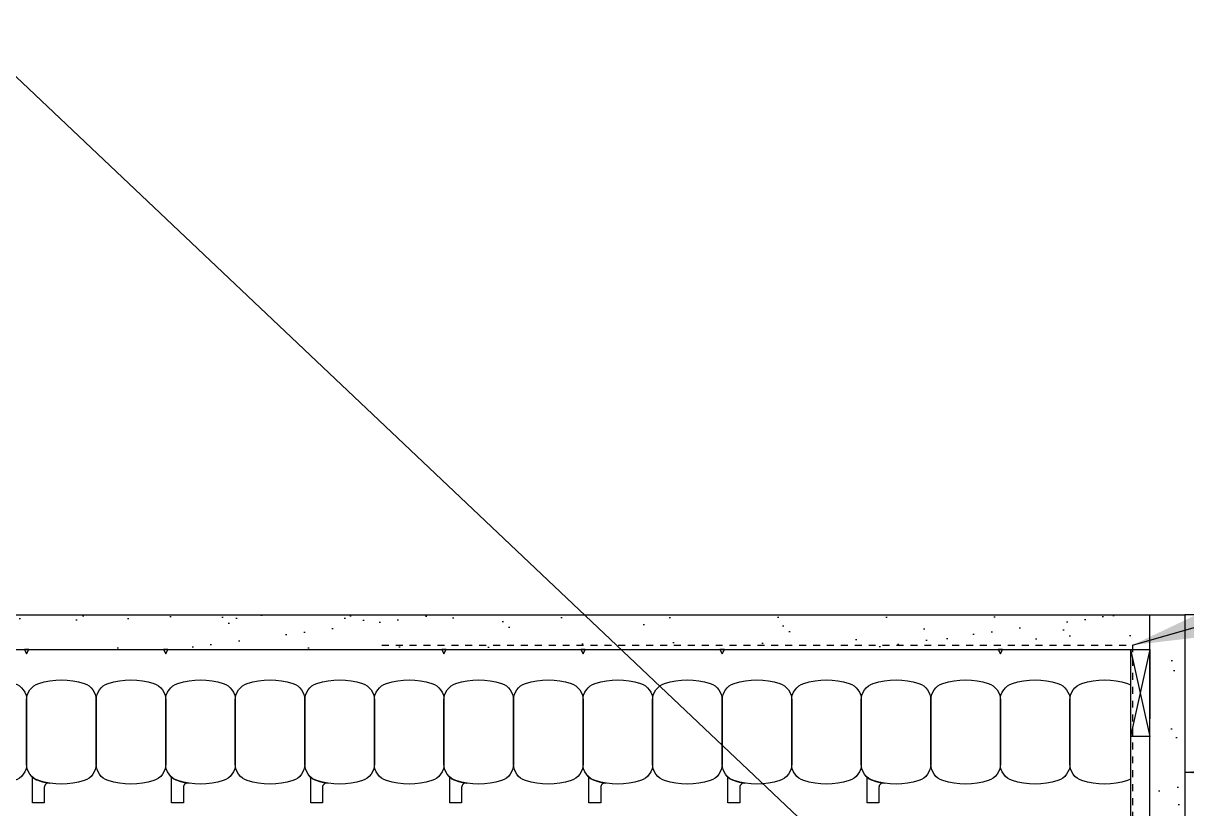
# Model space of a CAD drawing. Header units: inches. Extents: x 2880.3 to 2936.4, y 452.5 to 523.7.
# Drawn here: x 2898.82 to 2915.54, y 512.12 to 523.41 of the extents above; entities that cross this region are included whole.
import ezdxf

# ---------------------------------------------------------------- set-up
doc = ezdxf.new("R2010")
doc.units = ezdxf.units.IN
doc.header["$LTSCALE"] = 0.5
doc.header["$MEASUREMENT"] = 0
doc.linetypes.add('DASHED2', pattern=[0.375, 0.25, -0.125])
for name, color, linetype in [('HATCH', 12, 'CONTINUOUS'), ('LINE50', 5, 'CONTINUOUS'), ('LINE9', 9, 'CONTINUOUS'), ('TEXT', 4, 'CONTINUOUS')]:
    doc.layers.add(name, color=color, linetype=linetype)
doc.styles.add('DIM', font='romans.shx', dxfattribs={"width": 0.7})
doc.dimstyles.new('ext_12', dxfattribs={"dimscale": 12, "dimtxt": 0.09375, "dimasz": 0.09375, "dimexe": 0.09375, "dimexo": 0.0625, "dimgap": 0.0625, "dimtad": 1, "dimdec": 1, "dimzin": 3, "dimdsep": 46, "dimlunit": 4, "dimtxsty": 'DIM', "dimcen": 0.09, "dimdle": 0.09375, "dimclrt": 4, "dimadec": 0, "dimazin": 0, "dimtfac": 1, "dimtdec": 1, "dimtmove": 2, "dimatfit": 3, "dimfxl": 0, "dimfrac": 2, "dimtolj": 1, "dimtzin": 0, "dimarcsym": 0})

msp = doc.modelspace()

# ---------------------------------------------------------------- hatches: boundary and pattern name
at = {"layer": 'HATCH'}
h = msp.add_hatch(dxfattribs=at)
h.set_pattern_fill('AR-SAND', color=256, scale=0.5)
h.set_pattern_definition([(37.5, (7.7335, 5.34206), (-0.03149668, 0.96341188), [0, -0.76, 0, -0.85, 0, -0.8125]), (7.5, (7.7335, 5.342), (0.88488835, 1.41107303), [0, -0.41, 0, -0.685, 0, -0.2625]), (327.5, (7.1185, 5.34206), (1.55707093, 0.00282953), [0, -0.25, 0, -0.9, 0, -1.175]), (317.5, (7.1185, 5.342), (1.5030633, 0.4388378), [0, -0.125, 0, -0.59, 0, -0.675])])
h.paths.add_polyline_path([(2915.015, 514.907), (2891.255, 514.907), (2891.255, 514.407), (2914.734, 514.407), (2915.015, 514.407)])
h.paths.add_polyline_path([(2915.515, 514.907), (2915.015, 514.907), (2915.015, 510.918), (2915.015, 506.032), (2915.515, 506.032)])

# ---------------------------------------------------------------- linework, layer by layer
for p, q in [((2924.901, 514.907), (2915.515, 514.907)), ((2914.734, 514.407), (2915.015, 513.157)), ((2915.015, 514.407), (2914.734, 513.157))]:
    msp.add_line(p, q, dxfattribs=at)
at = {"layer": 'HATCH', "color": 4, "linetype": 'DASHED2', "ltscale": 0.5}
for p, q in [((2903.971, 514.47), (2914.765, 514.47)), ((2914.765, 514.47), (2914.765, 504.753))]:
    msp.add_line(p, q, dxfattribs=at)
at = {"layer": 'LINE50'}
for p, q in [((2891.255, 514.407), (2914.734, 514.407)), ((2914.734, 514.407), (2914.734, 512.032))]:
    msp.add_line(p, q, dxfattribs=at)
at = {"layer": 'LINE9'}
for p, q in [((2891.255, 514.907), (2915.515, 514.907)), ((2915.015, 506.918), (2915.015, 514.907)), ((2915.515, 514.907), (2915.515, 506.032)), ((2914.734, 514.407), (2914.734, 502.032)), ((2914.734, 514.407), (2915.015, 514.407)), ((2915.015, 514.407), (2915.015, 513.407)), ((2915.015, 513.157), (2914.734, 513.157))]:
    msp.add_line(p, q, dxfattribs=at)
for points in [[(2898.833, 514.407), (2898.864, 514.343), (2898.896, 514.407)], [(2900.833, 514.407), (2900.864, 514.343), (2900.896, 514.407)], [(2904.833, 514.407), (2904.864, 514.343), (2904.896, 514.407)], [(2906.833, 514.407), (2906.864, 514.343), (2906.896, 514.407)], [(2908.833, 514.407), (2908.864, 514.343), (2908.896, 514.407)], [(2912.833, 514.407), (2912.864, 514.343), (2912.896, 514.407)]]:
    msp.add_lwpolyline(points, close=True, dxfattribs=at)
for points in [[(2898.691, 512.521, -0.157671), (2898.037, 512.521, -0.325305), (2897.864, 512.759), (2897.864, 513.68, -0.325305), (2898.037, 513.918, -0.157671), (2898.691, 513.918, -0.325305), (2898.864, 513.68), (2898.864, 512.759, -0.325305)], [(2899.691, 512.521, -0.157671), (2899.037, 512.521, -0.325305), (2898.864, 512.759), (2898.864, 513.68, -0.325305), (2899.037, 513.918, -0.157671), (2899.691, 513.918, -0.325305), (2899.864, 513.68), (2899.864, 512.759, -0.325305)], [(2900.691, 512.521, -0.157671), (2900.037, 512.521, -0.325305), (2899.864, 512.759), (2899.864, 513.68, -0.325305), (2900.037, 513.918, -0.157671), (2900.691, 513.918, -0.325305), (2900.864, 513.68), (2900.864, 512.759, -0.325305)], [(2901.691, 512.521, -0.157671), (2901.037, 512.521, -0.325305), (2900.864, 512.759), (2900.864, 513.68, -0.325305), (2901.037, 513.918, -0.157671), (2901.691, 513.918, -0.325305), (2901.864, 513.68), (2901.864, 512.759, -0.325305)], [(2902.691, 512.521, -0.157671), (2902.037, 512.521, -0.325305), (2901.864, 512.759), (2901.864, 513.68, -0.325305), (2902.037, 513.918, -0.157671), (2902.691, 513.918, -0.325305), (2902.864, 513.68), (2902.864, 512.759, -0.325305)], [(2903.691, 512.521, -0.157671), (2903.037, 512.521, -0.325305), (2902.864, 512.759), (2902.864, 513.68, -0.325305), (2903.037, 513.918, -0.157671), (2903.691, 513.918, -0.325305), (2903.864, 513.68), (2903.864, 512.759, -0.325305)], [(2904.691, 512.521, -0.157671), (2904.037, 512.521, -0.325305), (2903.864, 512.759), (2903.864, 513.68, -0.325305), (2904.037, 513.918, -0.157671), (2904.691, 513.918, -0.325305), (2904.864, 513.68), (2904.864, 512.759, -0.325305)], [(2905.691, 512.521, -0.157671), (2905.037, 512.521, -0.325305), (2904.864, 512.759), (2904.864, 513.68, -0.325305), (2905.037, 513.918, -0.157671), (2905.691, 513.918, -0.325305), (2905.864, 513.68), (2905.864, 512.759, -0.325305)], [(2906.691, 512.521, -0.157671), (2906.037, 512.521, -0.325305), (2905.864, 512.759), (2905.864, 513.68, -0.325305), (2906.037, 513.918, -0.157671), (2906.691, 513.918, -0.325305), (2906.864, 513.68), (2906.864, 512.759, -0.325305)], [(2907.691, 512.521, -0.157671), (2907.037, 512.521, -0.325305), (2906.864, 512.759), (2906.864, 513.68, -0.325305), (2907.037, 513.918, -0.157671), (2907.691, 513.918, -0.325305), (2907.864, 513.68), (2907.864, 512.759, -0.325305)], [(2908.691, 512.521, -0.157671), (2908.037, 512.521, -0.325305), (2907.864, 512.759), (2907.864, 513.68, -0.325305), (2908.037, 513.918, -0.157671), (2908.691, 513.918, -0.325305), (2908.864, 513.68), (2908.864, 512.759, -0.325305)], [(2909.691, 512.521, -0.157671), (2909.037, 512.521, -0.325305), (2908.864, 512.759), (2908.864, 513.68, -0.325305), (2909.037, 513.918, -0.157671), (2909.691, 513.918, -0.325305), (2909.864, 513.68), (2909.864, 512.759, -0.325305)], [(2910.691, 512.521, -0.157671), (2910.037, 512.521, -0.325305), (2909.864, 512.759), (2909.864, 513.68, -0.325305), (2910.037, 513.918, -0.157671), (2910.691, 513.918, -0.325305), (2910.864, 513.68), (2910.864, 512.759, -0.325305)], [(2911.691, 512.521, -0.157671), (2911.037, 512.521, -0.325305), (2910.864, 512.759), (2910.864, 513.68, -0.325305), (2911.037, 513.918, -0.157671), (2911.691, 513.918, -0.325305), (2911.864, 513.68), (2911.864, 512.759, -0.325305)], [(2912.691, 512.521, -0.157671), (2912.037, 512.521, -0.325305), (2911.864, 512.759), (2911.864, 513.68, -0.325305), (2912.037, 513.918, -0.157671), (2912.691, 513.918, -0.325305), (2912.864, 513.68), (2912.864, 512.759, -0.325305)], [(2913.691, 512.521, -0.157671), (2913.037, 512.521, -0.325305), (2912.864, 512.759), (2912.864, 513.68, -0.325305), (2913.037, 513.918, -0.157671), (2913.691, 513.918, -0.325305), (2913.864, 513.68), (2913.864, 512.759, -0.325305)], [(2914.691, 512.521, -0.157671), (2914.037, 512.521, -0.325305), (2913.864, 512.759), (2913.864, 513.68, -0.325305), (2914.037, 513.918, -0.157671), (2914.691, 513.918), (2914.734, 513.9), (2914.734, 512.54)], [(2899.037, 512.521, 0.037267), (2899.191, 512.484, 0.463036), (2899.118, 512.422), (2899.118, 512.201), (2898.948, 512.201), (2898.948, 512.547, 0.189002), (2898.931, 512.589, 0.128407)], [(2901.037, 512.521, 0.037267), (2901.191, 512.484, 0.463036), (2901.118, 512.422), (2901.118, 512.201), (2900.948, 512.201), (2900.948, 512.547, 0.189002), (2900.931, 512.589, 0.128407)], [(2903.037, 512.521, 0.037267), (2903.191, 512.484, 0.463036), (2903.118, 512.422), (2903.118, 512.201), (2902.948, 512.201), (2902.948, 512.547, 0.189002), (2902.931, 512.589, 0.128407)], [(2905.037, 512.521, 0.037267), (2905.191, 512.484, 0.463036), (2905.118, 512.422), (2905.118, 512.201), (2904.948, 512.201), (2904.948, 512.547, 0.189002), (2904.931, 512.589, 0.128407)], [(2907.037, 512.521, 0.037267), (2907.191, 512.484, 0.463036), (2907.118, 512.422), (2907.118, 512.201), (2906.948, 512.201), (2906.948, 512.547, 0.189002), (2906.931, 512.589, 0.128407)], [(2909.037, 512.521, 0.037267), (2909.191, 512.484, 0.463036), (2909.118, 512.422), (2909.118, 512.201), (2908.948, 512.201), (2908.948, 512.547, 0.189002), (2908.931, 512.589, 0.128407)], [(2911.037, 512.521, 0.037267), (2911.191, 512.484, 0.463036), (2911.118, 512.422), (2911.118, 512.201), (2910.948, 512.201), (2910.948, 512.547, 0.189002), (2910.931, 512.589, 0.128407)]]:
    msp.add_lwpolyline(points, format="xyb", close=True, dxfattribs=at)

# ---------------------------------------------------------------- leaders
at = {"layer": 'TEXT'}
for points in [[(2912.797, 509.307), (2897.897, 523.412), (2894.347, 523.412)], [(2914.765, 514.47), (2925.994, 517.698), (2927.699, 517.698)], [(2915.515, 512.641), (2926.132, 512.641), (2927.836, 512.641)]]:
    msp.add_leader(points, dimstyle='ext_12', override={"dimgap": 0.0625, "dimtad": 0}, dxfattribs=at)

doc.saveas('drawing.dxf')
